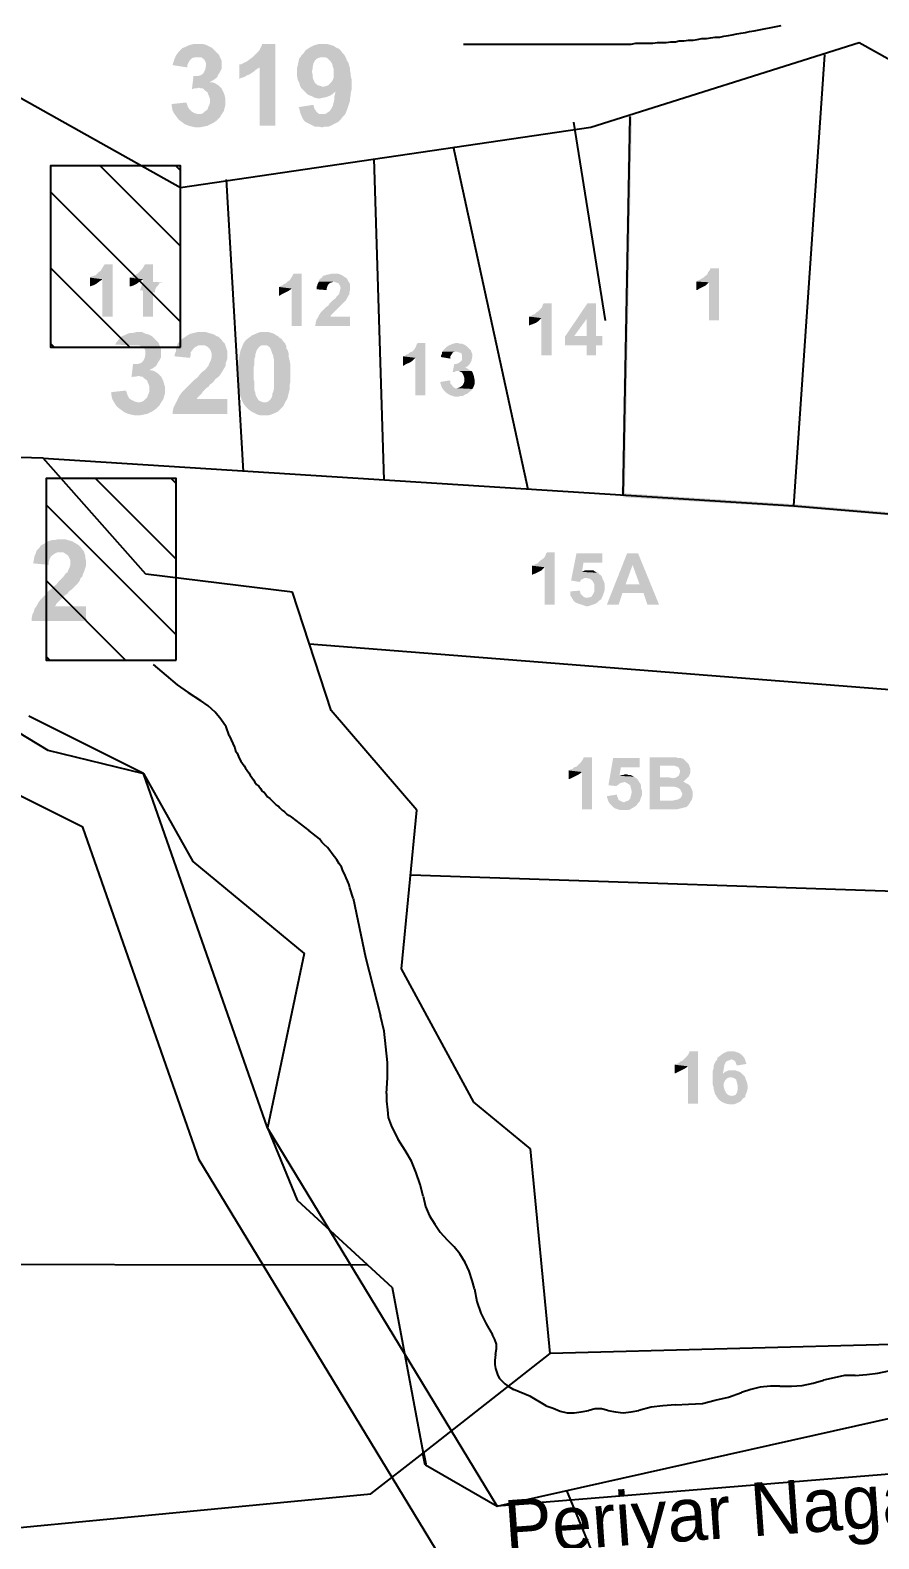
# Model space of a CAD drawing. Header units: metres. Extents: x 297 to 3998, y 336 to 1712.
# Drawn here: x 2892.9 to 2972.2, y 964.4 to 1105.3 of the extents above; entities that cross this region are included whole.
import ezdxf

# ---------------------------------------------------------------- set-up
doc = ezdxf.new("R2010")
doc.units = ezdxf.units.M
doc.header["$MEASUREMENT"] = 0
doc.styles.get("Standard").update_dxf_attribs({"font": 'CENSCBK.TTF'})

msp = doc.modelspace()

# ---------------------------------------------------------------- hatches: boundary and pattern name
at = {"linetype": 'Continuous'}
for points in [[(2908.632, 1104.045), (2908.486, 1104.045), (2908.195, 1104.045), (2907.905, 1103.972), (2907.686, 1103.899), (2907.396, 1103.754), (2907.177, 1103.681), (2906.959, 1103.463), (2906.814, 1103.317), (2906.596, 1103.026), (2906.523, 1102.881), (2908.559, 1102.808), (2908.777, 1102.808), (2908.923, 1102.808), (2909.214, 1102.59), (2909.359, 1102.299), (2909.359, 1102.008), (2909.286, 1101.645), (2909.141, 1101.354), (2908.995, 1101.208), (2908.85, 1101.136), (2908.632, 1101.063), (2908.414, 1101.063), (2908.195, 1101.063), (2908.05, 1099.827), (2908.268, 1099.899), (2908.486, 1099.899), (2908.705, 1099.972), (2910.668, 1100.045), (2910.523, 1100.19), (2910.159, 1100.408), (2909.941, 1100.481), (2909.723, 1100.481), (2909.795, 1100.554), (2910.086, 1100.699), (2910.377, 1100.918), (2910.523, 1101.208), (2910.668, 1101.427), (2910.813, 1101.717), (2910.813, 1102.008), (2910.813, 1102.227), (2910.813, 1102.517), (2910.668, 1102.808), (2910.595, 1103.026), (2910.377, 1103.245), (2910.159, 1103.463), (2909.941, 1103.681), (2909.65, 1103.826), (2909.359, 1103.972), (2909.068, 1104.045), (2908.777, 1104.045)], [(2915.831, 1104.045), (2914.595, 1104.045), (2914.595, 1103.972), (2914.45, 1103.681), (2914.304, 1103.39), (2914.086, 1103.172), (2913.795, 1102.881), (2913.504, 1102.663), (2913.213, 1102.445), (2912.922, 1102.299), (2912.632, 1102.154), (2912.486, 1102.154), (2914.377, 1101.863), (2914.377, 1096.409), (2915.831, 1096.409)], [(2920.267, 1104.045), (2920.195, 1104.045), (2919.904, 1104.045), (2919.613, 1103.972), (2919.395, 1103.899), (2919.104, 1103.754), (2918.886, 1103.608), (2918.667, 1103.463), (2918.522, 1103.245), (2918.304, 1103.026), (2918.231, 1102.881), (2920.195, 1102.808), (2920.486, 1102.808), (2920.704, 1102.736), (2920.849, 1102.59), (2920.995, 1102.445), (2921.14, 1102.227), (2921.213, 1101.936), (2921.285, 1101.717), (2921.285, 1101.427), (2921.285, 1101.208), (2921.285, 1100.918), (2921.213, 1100.699), (2921.067, 1100.481), (2920.922, 1100.336), (2920.776, 1100.19), (2920.558, 1100.118), (2920.267, 1100.045), (2918.231, 1099.972), (2918.522, 1099.681), (2921.431, 1099.609), (2921.431, 1099.463), (2921.358, 1099.172), (2921.358, 1098.881), (2921.285, 1098.59), (2921.213, 1098.3), (2921.067, 1098.009), (2920.922, 1097.79), (2920.704, 1097.645), (2920.486, 1097.5), (2920.267, 1097.5), (2922.304, 1097.427), (2922.376, 1097.5), (2922.522, 1097.863), (2922.594, 1098.081), (2922.667, 1098.3), (2922.74, 1098.518), (2922.813, 1098.736), (2922.813, 1098.954), (2922.885, 1099.245), (2922.885, 1099.463), (2922.958, 1099.754), (2922.958, 1099.972), (2922.958, 1100.263), (2922.958, 1100.481), (2922.958, 1100.772), (2922.885, 1101.063), (2922.885, 1101.281), (2922.813, 1101.572), (2922.813, 1101.79), (2922.74, 1102.008), (2922.667, 1102.299), (2922.522, 1102.517), (2922.449, 1102.736), (2922.376, 1102.881), (2922.231, 1103.099), (2922.085, 1103.245), (2921.94, 1103.463), (2921.795, 1103.608), (2921.576, 1103.681), (2921.358, 1103.826), (2921.213, 1103.899), (2920.995, 1103.972), (2920.704, 1104.045), (2920.486, 1104.045)], [(2906.523, 1102.881), (2906.45, 1102.736), (2906.377, 1102.517), (2906.305, 1102.299), (2906.232, 1102.081), (2907.614, 1101.863), (2907.614, 1102.081), (2907.759, 1102.372), (2907.905, 1102.59), (2908.05, 1102.736), (2908.341, 1102.808), (2908.559, 1102.808)], [(2912.486, 1102.154), (2912.486, 1100.772), (2912.559, 1100.845), (2912.777, 1100.918), (2912.995, 1100.99), (2913.213, 1101.136), (2913.431, 1101.208), (2913.65, 1101.354), (2913.868, 1101.499), (2914.013, 1101.645), (2914.231, 1101.79), (2914.377, 1101.863)], [(2918.231, 1102.881), (2918.086, 1102.736), (2918.013, 1102.445), (2917.94, 1102.081), (2917.868, 1101.79), (2917.868, 1101.427), (2917.868, 1101.063), (2917.94, 1100.699), (2918.086, 1100.408), (2918.158, 1100.118), (2918.231, 1099.972), (2920.267, 1100.045), (2920.122, 1100.118), (2919.831, 1100.19), (2919.54, 1100.408), (2919.395, 1100.699), (2919.322, 1100.99), (2919.322, 1101.208), (2919.249, 1101.499), (2919.322, 1101.717), (2919.322, 1101.863), (2919.395, 1102.227), (2919.54, 1102.517), (2919.686, 1102.663), (2919.831, 1102.736), (2920.049, 1102.808), (2920.195, 1102.808)], [(2910.668, 1100.045), (2908.705, 1099.972), (2908.923, 1099.899), (2909.068, 1099.899), (2909.214, 1099.754), (2909.504, 1099.536), (2909.577, 1099.318), (2909.65, 1099.172), (2909.723, 1098.954), (2909.723, 1098.736), (2909.723, 1098.518), (2909.65, 1098.3), (2909.577, 1098.154), (2909.504, 1097.936), (2909.214, 1097.718), (2909.068, 1097.572), (2908.85, 1097.5), (2908.632, 1097.5), (2910.741, 1097.354), (2910.886, 1097.572), (2911.032, 1097.79), (2911.104, 1098.081), (2911.177, 1098.372), (2911.177, 1098.663), (2911.177, 1098.954), (2911.104, 1099.245), (2911.032, 1099.463), (2910.886, 1099.754), (2910.813, 1099.899)], [(2918.522, 1099.681), (2918.595, 1099.609), (2918.886, 1099.318), (2919.249, 1099.172), (2919.54, 1099.027), (2919.904, 1098.954), (2920.267, 1099.027), (2920.631, 1099.099), (2920.995, 1099.245), (2921.285, 1099.463), (2921.431, 1099.609)], [(2907.541, 1098.59), (2906.159, 1098.445), (2906.159, 1098.3), (2906.232, 1097.863), (2906.377, 1097.572), (2906.596, 1097.281), (2906.814, 1096.991), (2907.105, 1096.772), (2907.396, 1096.554), (2907.759, 1096.409), (2908.05, 1096.336), (2908.414, 1096.263), (2908.777, 1096.263), (2909.141, 1096.336), (2909.504, 1096.409), (2909.795, 1096.554), (2910.086, 1096.7), (2910.377, 1096.918), (2910.668, 1097.209), (2910.741, 1097.354), (2908.632, 1097.5), (2908.341, 1097.572), (2908.05, 1097.718), (2907.832, 1097.936), (2907.686, 1098.154), (2907.614, 1098.372)], [(2919.395, 1098.372), (2918.013, 1098.154), (2918.086, 1098.009), (2918.158, 1097.645), (2918.304, 1097.281), (2918.449, 1096.991), (2918.667, 1096.772), (2918.958, 1096.627), (2919.249, 1096.481), (2919.54, 1096.336), (2919.831, 1096.336), (2920.195, 1096.263), (2920.486, 1096.336), (2920.849, 1096.336), (2921.14, 1096.481), (2921.431, 1096.627), (2921.722, 1096.772), (2921.94, 1096.991), (2922.158, 1097.281), (2922.304, 1097.427), (2920.267, 1097.5), (2919.976, 1097.5), (2919.831, 1097.572), (2919.686, 1097.718), (2919.54, 1097.936), (2919.467, 1098.081)], [(2948.193, 1061.866), (2948.484, 1061.866), (2948.847, 1097.281)], [(2948.484, 1061.866), (2948.847, 1097.281), (2949.138, 1097.281)], [(2900.632, 1083.464), (2899.905, 1083.464), (2899.832, 1083.391), (2899.76, 1083.246), (2899.614, 1083.028), (2899.542, 1082.882), (2899.323, 1082.737), (2899.178, 1082.592), (2899.032, 1082.446), (2898.814, 1082.373), (2898.596, 1082.301), (2898.523, 1082.228), (2899.687, 1082.082), (2899.687, 1078.592), (2900.632, 1078.592)], [(2904.414, 1083.464), (2903.687, 1083.464), (2903.614, 1083.391), (2903.541, 1083.246), (2903.396, 1083.028), (2903.25, 1082.882), (2903.105, 1082.737), (2902.959, 1082.592), (2902.741, 1082.446), (2902.596, 1082.373), (2902.378, 1082.301), (2902.232, 1082.228), (2903.469, 1082.082), (2903.469, 1078.592), (2904.414, 1078.592)], [(2918.304, 1082.592), (2917.577, 1082.592), (2917.504, 1082.519), (2917.431, 1082.373), (2917.286, 1082.155), (2917.213, 1082.01), (2916.995, 1081.864), (2916.849, 1081.719), (2916.704, 1081.646), (2916.486, 1081.501), (2916.268, 1081.428), (2916.195, 1081.355), (2917.358, 1081.21), (2917.358, 1077.719), (2918.304, 1077.719)], [(2921.285, 1082.592), (2921.067, 1082.592), (2920.776, 1082.519), (2920.631, 1082.519), (2920.558, 1082.446), (2920.413, 1082.446), (2920.267, 1082.373), (2920.195, 1082.228), (2920.049, 1082.155), (2920.049, 1082.082), (2919.904, 1082.01), (2919.904, 1081.864), (2921.285, 1081.864), (2921.431, 1081.792), (2921.722, 1081.719), (2921.867, 1081.501), (2921.94, 1081.283), (2921.867, 1080.992), (2921.795, 1080.701), (2921.576, 1080.483), (2921.431, 1080.264), (2921.213, 1080.119), (2921.067, 1079.974), (2920.922, 1079.828), (2920.776, 1079.61), (2920.558, 1079.464), (2920.34, 1079.246), (2920.122, 1079.028), (2919.976, 1078.81), (2919.831, 1078.519), (2919.686, 1078.301), (2919.613, 1078.01), (2919.613, 1077.865), (2919.54, 1077.719), (2922.813, 1077.719), (2922.813, 1078.592), (2920.995, 1078.592), (2920.995, 1078.665), (2921.067, 1078.737), (2921.285, 1078.955), (2921.504, 1079.174), (2921.722, 1079.392), (2921.94, 1079.61), (2922.158, 1079.828), (2922.376, 1080.046), (2922.522, 1080.264), (2922.667, 1080.555), (2922.74, 1080.628), (2922.74, 1080.701), (2922.813, 1081.064), (2922.813, 1081.355), (2922.813, 1081.646), (2922.667, 1081.864), (2922.522, 1082.155), (2922.304, 1082.301), (2922.085, 1082.446), (2921.722, 1082.592), (2921.576, 1082.592), (2921.431, 1082.592)], [(2957.283, 1083.101), (2956.556, 1083.101), (2956.483, 1083.101), (2956.41, 1082.882), (2956.265, 1082.737), (2956.192, 1082.519), (2955.974, 1082.373), (2955.829, 1082.228), (2955.683, 1082.155), (2955.465, 1082.01), (2955.247, 1081.937), (2955.174, 1081.864), (2956.338, 1081.792), (2956.338, 1078.228), (2957.283, 1078.228)], [(2898.523, 1082.228), (2898.523, 1081.428), (2898.596, 1081.428), (2898.814, 1081.501), (2899.105, 1081.646), (2899.396, 1081.864), (2899.614, 1082.01), (2899.687, 1082.082)], [(2902.232, 1082.228), (2902.232, 1081.428), (2902.378, 1081.428), (2902.596, 1081.501), (2902.887, 1081.646), (2903.178, 1081.864), (2903.396, 1082.01), (2903.469, 1082.082)], [(2903.501, 1081.856), (2903.428, 1081.71), (2903.356, 1081.492), (2903.283, 1081.274), (2903.21, 1081.056), (2904.592, 1080.838), (2904.592, 1081.056), (2904.737, 1081.347), (2904.883, 1081.492), (2905.028, 1081.71), (2905.319, 1081.783), (2905.537, 1081.783)], [(2916.195, 1081.355), (2916.195, 1080.555), (2916.268, 1080.555), (2916.486, 1080.701), (2916.777, 1080.846), (2917.068, 1080.992), (2917.286, 1081.137), (2917.358, 1081.21)], [(2919.904, 1081.864), (2919.758, 1081.573), (2919.758, 1081.501), (2919.686, 1081.355), (2919.686, 1081.137), (2920.631, 1081.064), (2920.631, 1081.21), (2920.704, 1081.428), (2920.776, 1081.573), (2920.922, 1081.719), (2921.14, 1081.792), (2921.285, 1081.864)], [(2955.174, 1081.864), (2955.174, 1081.064), (2955.247, 1081.064), (2955.465, 1081.21), (2955.756, 1081.355), (2956.047, 1081.501), (2956.265, 1081.719), (2956.338, 1081.792)], [(2941.648, 1079.828), (2940.92, 1079.828), (2940.848, 1079.755), (2940.775, 1079.537), (2940.702, 1079.392), (2940.557, 1079.246), (2940.411, 1079.101), (2940.193, 1078.955), (2940.048, 1078.81), (2939.83, 1078.737), (2939.684, 1078.592), (2939.539, 1078.592), (2940.702, 1078.446), (2940.702, 1074.956), (2941.648, 1074.956)], [(2945.793, 1079.828), (2944.993, 1079.828), (2942.884, 1076.701), (2942.884, 1075.901), (2944.92, 1075.901), (2944.92, 1074.956), (2945.793, 1074.956), (2945.793, 1075.901), (2946.375, 1075.901), (2946.375, 1076.774), (2943.757, 1076.774), (2944.92, 1078.374)], [(2945.793, 1079.828), (2944.92, 1078.374), (2944.92, 1076.774), (2943.757, 1076.774), (2945.793, 1076.774)], [(2939.539, 1078.592), (2939.539, 1077.719), (2939.611, 1077.792), (2939.83, 1077.865), (2940.193, 1078.01), (2940.411, 1078.155), (2940.63, 1078.374), (2940.702, 1078.446)], [(2902.986, 1077.135), (2902.84, 1077.135), (2902.549, 1077.062), (2902.259, 1077.062), (2902.04, 1076.989), (2901.749, 1076.844), (2901.531, 1076.771), (2901.313, 1076.553), (2901.168, 1076.407), (2900.95, 1076.117), (2900.877, 1075.971), (2902.913, 1075.898), (2903.131, 1075.898), (2903.277, 1075.826), (2903.568, 1075.68), (2903.713, 1075.389), (2903.713, 1075.098), (2903.64, 1074.735), (2903.495, 1074.444), (2903.349, 1074.298), (2903.204, 1074.226), (2902.986, 1074.153), (2902.768, 1074.153), (2902.549, 1074.153), (2902.404, 1072.917), (2902.622, 1072.989), (2902.84, 1072.989), (2903.058, 1073.062), (2905.022, 1073.135), (2904.877, 1073.28), (2904.513, 1073.499), (2904.295, 1073.571), (2904.077, 1073.571), (2904.149, 1073.644), (2904.44, 1073.789), (2904.731, 1074.008), (2904.877, 1074.298), (2905.022, 1074.517), (2905.167, 1074.808), (2905.167, 1075.098), (2905.167, 1075.317), (2905.167, 1075.607), (2905.022, 1075.898), (2904.949, 1076.117), (2904.731, 1076.335), (2904.513, 1076.553), (2904.295, 1076.771), (2904.004, 1076.916), (2903.713, 1076.989), (2903.422, 1077.135), (2903.131, 1077.135)], [(2908.949, 1077.135), (2908.731, 1077.135), (2908.513, 1077.135), (2908.222, 1077.062), (2907.931, 1076.989), (2907.64, 1076.844), (2907.422, 1076.698), (2907.204, 1076.553), (2906.985, 1076.335), (2906.767, 1076.117), (2906.695, 1075.971), (2908.949, 1075.898), (2909.24, 1075.898), (2909.531, 1075.753), (2909.676, 1075.607), (2909.822, 1075.389), (2909.894, 1075.098), (2909.894, 1074.808), (2909.822, 1074.517), (2909.676, 1074.226), (2909.603, 1074.008), (2909.531, 1073.935), (2909.313, 1073.644), (2909.022, 1073.426), (2908.804, 1073.208), (2908.585, 1072.917), (2908.294, 1072.699), (2908.076, 1072.48), (2907.858, 1072.262), (2907.567, 1071.971), (2907.349, 1071.753), (2907.131, 1071.535), (2906.913, 1071.244), (2906.767, 1070.953), (2906.622, 1070.662), (2906.476, 1070.371), (2906.331, 1070.081), (2906.258, 1069.717), (2906.258, 1069.499), (2911.349, 1069.499), (2911.349, 1070.881), (2908.513, 1070.881), (2908.513, 1070.953), (2908.658, 1071.099), (2908.804, 1071.244), (2908.949, 1071.39), (2909.094, 1071.608), (2909.24, 1071.753), (2909.385, 1071.899), (2909.603, 1072.044), (2909.749, 1072.262), (2909.967, 1072.408), (2910.113, 1072.553), (2910.258, 1072.771), (2910.476, 1072.917), (2910.622, 1073.062), (2910.767, 1073.28), (2910.912, 1073.499), (2910.985, 1073.644), (2911.131, 1073.862), (2911.203, 1074.008), (2911.203, 1074.226), (2911.276, 1074.444), (2911.349, 1074.662), (2911.349, 1074.953), (2911.349, 1075.171), (2911.349, 1075.389), (2911.276, 1075.607), (2911.203, 1075.826), (2911.131, 1076.044), (2910.985, 1076.189), (2910.84, 1076.407), (2910.694, 1076.553), (2910.549, 1076.698), (2910.331, 1076.771), (2910.113, 1076.916), (2909.894, 1076.989), (2909.603, 1077.062), (2909.385, 1077.135), (2909.167, 1077.135)], [(2914.767, 1077.135), (2914.621, 1077.135), (2914.403, 1077.135), (2914.185, 1077.062), (2914.04, 1076.989), (2913.676, 1076.844), (2913.385, 1076.626), (2913.094, 1076.407), (2912.876, 1076.117), (2912.731, 1075.753), (2912.585, 1075.389), (2912.512, 1075.026), (2912.44, 1074.662), (2912.367, 1074.226), (2912.367, 1073.789), (2912.294, 1073.426), (2912.294, 1072.989), (2912.367, 1072.626), (2912.367, 1072.262), (2912.44, 1071.899), (2912.44, 1071.68), (2912.512, 1071.462), (2912.585, 1071.099), (2912.731, 1070.735), (2912.876, 1070.444), (2913.094, 1070.153), (2913.312, 1069.935), (2913.603, 1069.717), (2913.894, 1069.572), (2914.185, 1069.426), (2914.476, 1069.353), (2914.839, 1069.353), (2915.13, 1069.353), (2915.421, 1069.426), (2915.785, 1069.572), (2916.076, 1069.717), (2916.294, 1069.935), (2916.585, 1070.226), (2916.658, 1070.371), (2916.73, 1070.517), (2914.767, 1070.59), (2914.694, 1070.59), (2914.476, 1070.662), (2914.33, 1070.735), (2914.258, 1070.808), (2914.04, 1071.171), (2913.967, 1071.39), (2913.967, 1071.535), (2913.894, 1071.68), (2913.894, 1071.899), (2913.894, 1072.19), (2913.894, 1072.408), (2913.821, 1072.699), (2913.821, 1073.571), (2913.821, 1073.862), (2913.894, 1074.153), (2913.894, 1074.444), (2913.894, 1074.662), (2913.967, 1074.88), (2913.967, 1075.026), (2914.04, 1075.244), (2914.112, 1075.462), (2914.258, 1075.68), (2914.403, 1075.826), (2914.549, 1075.898), (2914.767, 1075.898), (2916.803, 1075.971), (2916.73, 1076.117), (2916.585, 1076.262), (2916.439, 1076.48), (2916.221, 1076.626), (2916.076, 1076.771), (2915.93, 1076.844), (2915.712, 1076.989), (2915.494, 1077.062), (2915.203, 1077.135), (2915.058, 1077.135)], [(2906.695, 1075.971), (2906.622, 1075.753), (2906.549, 1075.607), (2906.549, 1075.317), (2906.476, 1075.171), (2906.404, 1074.88), (2907.858, 1074.735), (2907.931, 1074.953), (2907.931, 1075.244), (2908.149, 1075.535), (2908.367, 1075.753), (2908.658, 1075.898), (2908.949, 1075.898)], [(2916.803, 1075.971), (2914.767, 1075.898), (2914.912, 1075.898), (2915.058, 1075.898), (2915.276, 1075.753), (2915.349, 1075.68), (2915.421, 1075.535), (2915.494, 1075.317), (2915.567, 1075.098), (2915.639, 1074.953), (2915.639, 1074.88), (2915.712, 1074.589), (2915.712, 1074.298), (2915.712, 1074.08), (2915.712, 1073.789), (2915.712, 1072.917), (2915.712, 1072.626), (2915.712, 1072.408), (2915.712, 1072.117), (2915.712, 1071.826), (2915.639, 1071.608), (2915.639, 1071.535), (2915.567, 1071.39), (2915.567, 1071.244), (2915.494, 1071.026), (2915.421, 1070.881), (2915.276, 1070.735), (2915.203, 1070.662), (2914.985, 1070.59), (2914.767, 1070.59), (2916.73, 1070.517), (2916.803, 1070.662), (2916.948, 1070.881), (2917.021, 1071.171), (2917.094, 1071.462), (2917.167, 1071.753), (2917.167, 1072.117), (2917.239, 1072.48), (2917.239, 1072.771), (2917.239, 1073.135), (2917.239, 1073.499), (2917.239, 1073.862), (2917.239, 1074.153), (2917.167, 1074.517), (2917.094, 1074.808), (2917.094, 1075.098), (2917.021, 1075.389), (2916.876, 1075.607), (2916.876, 1075.826)], [(2929.867, 1076.119), (2929.139, 1076.119), (2929.067, 1076.047), (2928.994, 1075.828), (2928.921, 1075.683), (2928.776, 1075.465), (2928.63, 1075.319), (2928.412, 1075.247), (2928.267, 1075.101), (2928.049, 1075.028), (2927.903, 1074.883), (2927.758, 1074.883), (2928.921, 1074.738), (2928.921, 1071.247), (2929.867, 1071.247)], [(2931.467, 1075.319), (2931.394, 1075.247), (2931.394, 1075.101), (2931.321, 1074.956), (2931.321, 1074.81), (2932.194, 1074.665), (2932.194, 1074.883), (2932.339, 1075.101), (2932.412, 1075.247), (2932.63, 1075.319), (2932.776, 1075.319)], [(2932.848, 1076.119), (2932.703, 1076.119), (2932.412, 1076.047), (2932.048, 1075.901), (2931.757, 1075.683), (2931.539, 1075.465), (2931.467, 1075.319), (2932.776, 1075.319), (2932.994, 1075.247), (2933.212, 1075.174), (2933.285, 1074.956), (2933.285, 1074.738), (2933.285, 1074.519), (2933.139, 1074.374), (2932.921, 1074.228), (2932.703, 1074.156), (2932.557, 1074.156), (2932.412, 1073.429), (2932.485, 1073.429), (2932.63, 1073.429), (2932.703, 1073.501), (2932.848, 1073.501), (2934.157, 1073.501), (2934.012, 1073.574), (2933.939, 1073.647), (2933.794, 1073.719), (2933.576, 1073.865), (2933.794, 1073.938), (2933.939, 1074.083), (2934.085, 1074.301), (2934.157, 1074.447), (2934.23, 1074.81), (2934.23, 1075.101), (2934.085, 1075.465), (2933.794, 1075.756), (2933.503, 1075.974), (2933.285, 1076.047), (2933.066, 1076.047), (2932.921, 1076.119)], [(2927.758, 1074.883), (2927.758, 1074.01), (2927.83, 1074.01), (2928.049, 1074.156), (2928.412, 1074.301), (2928.63, 1074.447), (2928.849, 1074.665), (2928.921, 1074.738)], [(2905.022, 1073.135), (2903.058, 1073.062), (2903.277, 1072.989), (2903.422, 1072.989), (2903.568, 1072.844), (2903.858, 1072.626), (2903.931, 1072.408), (2904.004, 1072.262), (2904.077, 1072.044), (2904.077, 1071.826), (2904.077, 1071.608), (2904.004, 1071.39), (2903.931, 1071.244), (2903.858, 1071.026), (2903.568, 1070.735), (2903.422, 1070.662), (2903.204, 1070.59), (2902.986, 1070.59), (2905.095, 1070.444), (2905.24, 1070.662), (2905.386, 1070.881), (2905.458, 1071.171), (2905.531, 1071.39), (2905.531, 1071.753), (2905.531, 1072.044), (2905.458, 1072.262), (2905.386, 1072.553), (2905.24, 1072.844), (2905.167, 1072.989)], [(2932.121, 1072.629), (2931.248, 1072.483), (2931.248, 1072.41), (2931.321, 1072.192), (2931.394, 1071.974), (2931.539, 1071.756), (2931.685, 1071.61), (2931.83, 1071.465), (2932.048, 1071.32), (2932.194, 1071.247), (2932.412, 1071.174), (2932.63, 1071.101), (2932.921, 1071.101), (2933.139, 1071.174), (2933.357, 1071.174), (2933.576, 1071.32), (2933.794, 1071.392), (2933.939, 1071.538), (2934.157, 1071.683), (2934.23, 1071.829), (2932.848, 1071.901), (2932.63, 1071.901), (2932.412, 1072.047), (2932.339, 1072.192), (2932.194, 1072.338), (2932.194, 1072.483)], [(2934.157, 1073.501), (2932.848, 1073.501), (2932.994, 1073.501), (2933.139, 1073.429), (2933.285, 1073.356), (2933.357, 1073.21), (2933.43, 1073.065), (2933.503, 1072.847), (2933.503, 1072.556), (2933.43, 1072.338), (2933.357, 1072.192), (2933.285, 1072.12), (2933.066, 1071.974), (2932.848, 1071.901), (2934.23, 1071.829), (2934.303, 1071.901), (2934.448, 1072.265), (2934.448, 1072.701), (2934.375, 1073.065), (2934.303, 1073.283), (2934.23, 1073.429)], [(2901.895, 1071.68), (2900.513, 1071.535), (2900.513, 1071.39), (2900.586, 1070.953), (2900.731, 1070.662), (2900.95, 1070.299), (2901.168, 1070.081), (2901.459, 1069.862), (2901.749, 1069.644), (2902.113, 1069.499), (2902.404, 1069.426), (2902.768, 1069.353), (2903.131, 1069.353), (2903.495, 1069.426), (2903.858, 1069.499), (2904.149, 1069.644), (2904.44, 1069.79), (2904.731, 1070.008), (2905.022, 1070.299), (2905.095, 1070.444), (2902.986, 1070.59), (2902.695, 1070.662), (2902.404, 1070.808), (2902.186, 1070.953), (2902.04, 1071.244), (2901.968, 1071.462)], [(2948.338, 1062.084), (2948.338, 1061.72), (2964.264, 1061.066)], [(2948.338, 1061.72), (2964.264, 1061.066), (2964.264, 1060.775)], [(2964.264, 1061.066), (2964.264, 1060.775), (2984.117, 1059.393)], [(2964.264, 1060.775), (2984.117, 1059.393), (2984.117, 1059.102)], [(2895.76, 1057.793), (2895.542, 1057.793), (2895.251, 1057.721), (2895.033, 1057.721), (2894.742, 1057.648), (2894.451, 1057.502), (2894.233, 1057.357), (2893.942, 1057.211), (2893.796, 1056.993), (2893.578, 1056.775), (2893.506, 1056.63), (2895.687, 1056.557), (2896.051, 1056.557), (2896.269, 1056.412), (2896.487, 1056.266), (2896.633, 1055.975), (2896.705, 1055.757), (2896.705, 1055.466), (2896.633, 1055.175), (2896.487, 1054.884), (2896.414, 1054.666), (2896.342, 1054.666), (2896.269, 1054.593), (2896.051, 1054.303), (2895.833, 1054.084), (2895.615, 1053.866), (2895.396, 1053.575), (2895.105, 1053.357), (2894.887, 1053.139), (2894.596, 1052.921), (2894.378, 1052.63), (2894.16, 1052.412), (2893.942, 1052.194), (2893.724, 1051.903), (2893.578, 1051.612), (2893.36, 1051.321), (2893.287, 1051.03), (2893.142, 1050.739), (2893.069, 1050.376), (2893.069, 1050.157), (2898.16, 1050.157), (2898.16, 1051.539), (2895.251, 1051.539), (2895.324, 1051.612), (2895.396, 1051.757), (2895.542, 1051.903), (2895.687, 1052.048), (2895.905, 1052.266), (2896.051, 1052.412), (2896.196, 1052.557), (2896.414, 1052.703), (2896.56, 1052.921), (2896.778, 1053.066), (2896.924, 1053.212), (2897.069, 1053.357), (2897.287, 1053.575), (2897.433, 1053.721), (2897.578, 1053.939), (2897.651, 1054.157), (2897.796, 1054.303), (2897.869, 1054.521), (2897.942, 1054.666), (2898.014, 1054.884), (2898.087, 1055.103), (2898.16, 1055.321), (2898.16, 1055.612), (2898.16, 1055.83), (2898.087, 1056.048), (2898.087, 1056.266), (2898.014, 1056.484), (2897.942, 1056.702), (2897.796, 1056.848), (2897.651, 1057.066), (2897.505, 1057.211), (2897.287, 1057.357), (2897.142, 1057.43), (2896.924, 1057.575), (2896.705, 1057.648), (2896.414, 1057.721), (2896.196, 1057.793), (2895.978, 1057.793)], [(2893.506, 1056.63), (2893.433, 1056.412), (2893.36, 1056.266), (2893.287, 1055.975), (2893.287, 1055.83), (2893.215, 1055.539), (2894.669, 1055.393), (2894.669, 1055.612), (2894.742, 1055.902), (2894.887, 1056.193), (2895.178, 1056.412), (2895.469, 1056.557), (2895.687, 1056.557)], [(2941.939, 1056.557), (2941.211, 1056.557), (2941.139, 1056.484), (2941.066, 1056.266), (2940.993, 1056.121), (2940.848, 1055.975), (2940.63, 1055.83), (2940.484, 1055.684), (2940.339, 1055.539), (2940.121, 1055.466), (2939.902, 1055.321), (2939.83, 1055.321), (2940.993, 1055.175), (2940.993, 1051.685), (2941.939, 1051.685)], [(2946.375, 1056.484), (2943.975, 1056.484), (2943.466, 1053.939), (2944.266, 1053.794), (2944.411, 1054.012), (2944.557, 1054.084), (2944.702, 1054.157), (2944.92, 1054.157), (2946.375, 1054.23), (2946.302, 1054.375), (2946.229, 1054.448), (2946.084, 1054.521), (2946.011, 1054.666), (2945.866, 1054.666), (2944.484, 1054.739), (2944.629, 1055.612), (2946.375, 1055.612)], [(2949.72, 1056.484), (2948.702, 1056.484), (2946.811, 1051.685), (2947.902, 1051.685), (2948.265, 1052.775), (2950.229, 1052.775), (2948.556, 1053.575), (2949.211, 1055.393)], [(2949.72, 1056.484), (2949.211, 1055.393), (2949.865, 1053.575), (2948.556, 1053.575), (2950.229, 1052.775), (2950.593, 1051.685), (2951.683, 1051.685)], [(2939.83, 1055.321), (2939.83, 1054.448), (2939.902, 1054.521), (2940.121, 1054.593), (2940.411, 1054.739), (2940.702, 1054.884), (2940.92, 1055.103), (2940.993, 1055.175)], [(2945.138, 1054.884), (2944.993, 1054.884), (2944.92, 1054.884), (2944.775, 1054.884), (2944.629, 1054.812), (2944.484, 1054.739), (2945.866, 1054.666), (2945.793, 1054.739), (2945.647, 1054.812), (2945.575, 1054.884), (2945.429, 1054.884), (2945.284, 1054.884)], [(2946.375, 1054.23), (2944.92, 1054.157), (2944.993, 1054.157), (2945.284, 1054.084), (2945.502, 1053.866), (2945.647, 1053.575), (2945.647, 1053.284), (2945.647, 1052.921), (2945.502, 1052.63), (2945.357, 1052.412), (2945.066, 1052.339), (2944.993, 1052.339), (2946.302, 1052.266), (2946.375, 1052.412), (2946.447, 1052.557), (2946.52, 1052.775), (2946.593, 1052.994), (2946.593, 1053.212), (2946.593, 1053.43), (2946.593, 1053.648), (2946.52, 1053.866), (2946.447, 1054.012), (2946.375, 1054.157)], [(2944.266, 1052.994), (2943.393, 1052.921), (2943.393, 1052.848), (2943.393, 1052.557), (2943.538, 1052.339), (2943.611, 1052.194), (2943.757, 1051.975), (2943.975, 1051.83), (2944.193, 1051.757), (2944.411, 1051.685), (2944.629, 1051.612), (2944.847, 1051.539), (2945.066, 1051.539), (2945.284, 1051.612), (2945.502, 1051.685), (2945.72, 1051.757), (2945.938, 1051.903), (2946.084, 1052.048), (2946.302, 1052.194), (2946.302, 1052.266), (2944.993, 1052.339), (2944.775, 1052.339), (2944.629, 1052.412), (2944.484, 1052.557), (2944.338, 1052.703), (2944.338, 1052.848)], [(2945.429, 1037.431), (2944.629, 1037.431), (2944.629, 1037.358), (2944.557, 1037.213), (2944.411, 1036.995), (2944.266, 1036.849), (2944.12, 1036.704), (2943.975, 1036.558), (2943.757, 1036.486), (2943.611, 1036.34), (2943.393, 1036.267), (2943.248, 1036.195), (2944.484, 1036.049), (2944.484, 1032.559), (2945.429, 1032.559)], [(2949.865, 1037.358), (2947.393, 1037.358), (2946.956, 1034.813), (2947.684, 1034.74), (2947.902, 1034.886), (2947.975, 1034.958), (2948.12, 1035.031), (2948.411, 1035.104), (2949.793, 1035.177), (2949.647, 1035.395), (2949.574, 1035.468), (2949.429, 1035.54), (2949.356, 1035.613), (2947.975, 1035.686), (2948.12, 1036.486), (2949.865, 1036.486)], [(2952.701, 1037.431), (2950.811, 1037.431), (2950.811, 1032.559), (2952.411, 1032.559), (2952.701, 1032.559), (2952.992, 1032.559), (2953.356, 1032.559), (2953.647, 1032.631), (2953.938, 1032.704), (2954.229, 1032.777), (2954.447, 1032.995), (2954.592, 1033.213), (2954.665, 1033.359), (2951.756, 1033.359), (2951.756, 1034.668), (2952.556, 1034.668), (2954.592, 1034.74), (2954.52, 1034.813), (2954.447, 1034.886), (2954.301, 1034.958), (2954.156, 1035.031), (2953.938, 1035.177), (2954.083, 1035.249), (2954.156, 1035.322), (2954.229, 1035.395), (2954.301, 1035.468), (2951.756, 1035.54), (2951.756, 1036.631), (2952.338, 1036.631), (2954.52, 1036.631), (2954.447, 1036.777), (2953.938, 1037.286), (2953.865, 1037.286), (2953.72, 1037.358), (2953.574, 1037.358), (2953.429, 1037.358), (2953.283, 1037.431), (2952.92, 1037.431)], [(2943.248, 1036.195), (2943.248, 1035.395), (2943.32, 1035.395), (2943.611, 1035.54), (2943.902, 1035.686), (2944.193, 1035.831), (2944.411, 1035.977), (2944.484, 1036.049)], [(2948.629, 1035.831), (2948.484, 1035.831), (2948.338, 1035.758), (2948.193, 1035.758), (2947.975, 1035.686), (2949.356, 1035.613), (2949.211, 1035.686), (2949.065, 1035.758), (2948.993, 1035.758), (2948.847, 1035.758), (2948.702, 1035.831)], [(2954.52, 1036.631), (2952.338, 1036.631), (2952.556, 1036.631), (2952.847, 1036.631), (2953.138, 1036.631), (2953.356, 1036.558), (2953.501, 1036.486), (2953.574, 1036.34), (2953.647, 1036.195), (2953.647, 1036.049), (2953.574, 1035.831), (2953.501, 1035.686), (2953.283, 1035.54), (2952.992, 1035.468), (2952.629, 1035.54), (2951.756, 1035.54), (2954.301, 1035.468), (2954.447, 1035.613), (2954.52, 1035.758), (2954.592, 1035.977), (2954.592, 1036.195), (2954.592, 1036.413), (2954.52, 1036.558)], [(2949.793, 1035.177), (2948.411, 1035.104), (2948.484, 1035.104), (2948.774, 1034.958), (2948.993, 1034.813), (2949.065, 1034.522), (2949.138, 1034.159), (2949.065, 1033.868), (2948.993, 1033.577), (2948.774, 1033.359), (2948.556, 1033.286), (2948.411, 1033.213), (2949.793, 1033.213), (2949.865, 1033.286), (2949.938, 1033.504), (2950.011, 1033.722), (2950.083, 1033.868), (2950.083, 1034.086), (2950.083, 1034.304), (2950.011, 1034.522), (2950.011, 1034.74), (2949.938, 1034.958), (2949.865, 1035.031)], [(2954.592, 1034.74), (2952.556, 1034.668), (2952.847, 1034.668), (2953.138, 1034.668), (2953.429, 1034.595), (2953.647, 1034.449), (2953.792, 1034.159), (2953.865, 1034.013), (2953.792, 1033.795), (2953.72, 1033.649), (2953.501, 1033.504), (2953.211, 1033.431), (2952.847, 1033.359), (2951.756, 1033.359), (2954.665, 1033.359), (2954.738, 1033.431), (2954.81, 1033.722), (2954.81, 1033.94), (2954.81, 1034.231), (2954.738, 1034.449), (2954.665, 1034.595)], [(2947.756, 1033.94), (2946.811, 1033.795), (2946.811, 1033.722), (2946.884, 1033.504), (2946.956, 1033.286), (2947.102, 1033.068), (2947.247, 1032.922), (2947.393, 1032.777), (2947.611, 1032.631), (2947.829, 1032.559), (2948.047, 1032.486), (2948.265, 1032.486), (2948.556, 1032.486), (2948.774, 1032.486), (2948.993, 1032.559), (2949.211, 1032.704), (2949.356, 1032.777), (2949.574, 1032.922), (2949.72, 1033.14), (2949.793, 1033.213), (2948.411, 1033.213), (2948.193, 1033.286), (2948.047, 1033.359), (2947.902, 1033.431), (2947.829, 1033.649), (2947.756, 1033.795)], [(2955.319, 1009.942), (2954.52, 1009.942), (2954.52, 1009.869), (2954.447, 1009.724), (2954.301, 1009.506), (2954.156, 1009.36), (2954.01, 1009.215), (2953.865, 1009.069), (2953.647, 1008.997), (2953.501, 1008.851), (2953.283, 1008.778), (2953.138, 1008.706), (2954.374, 1008.56), (2954.374, 1005.07), (2955.319, 1005.07)], [(2957.138, 1009.215), (2957.065, 1009.142), (2956.992, 1009.069), (2956.847, 1008.778), (2956.774, 1008.56), (2956.774, 1008.342), (2956.701, 1008.124), (2956.701, 1007.906), (2956.701, 1007.688), (2956.701, 1007.469), (2956.701, 1007.251), (2956.701, 1007.033), (2956.701, 1006.815), (2956.774, 1006.597), (2956.774, 1006.451), (2956.847, 1006.233), (2956.919, 1005.942), (2956.992, 1005.87), (2957.065, 1005.724), (2957.283, 1005.433), (2957.574, 1005.215), (2957.937, 1005.07), (2958.301, 1004.997), (2958.665, 1004.997), (2959.028, 1005.142), (2959.319, 1005.288), (2959.537, 1005.579), (2959.683, 1005.651), (2959.756, 1005.724), (2958.447, 1005.797), (2958.156, 1005.87), (2957.937, 1006.088), (2957.792, 1006.379), (2957.719, 1006.669), (2957.719, 1006.96), (2957.865, 1007.251), (2958.083, 1007.469), (2958.374, 1007.542), (2959.683, 1007.615), (2959.61, 1007.688), (2959.537, 1007.76), (2957.647, 1007.833), (2957.647, 1007.906), (2957.719, 1008.269), (2957.792, 1008.706), (2957.937, 1008.997), (2958.083, 1009.069), (2958.301, 1009.142), (2958.447, 1009.215)], [(2958.447, 1009.942), (2958.083, 1009.942), (2957.719, 1009.797), (2957.428, 1009.578), (2957.138, 1009.36), (2957.138, 1009.215), (2958.447, 1009.215), (2958.592, 1009.142), (2958.737, 1009.069), (2958.81, 1008.997), (2958.883, 1008.778), (2958.956, 1008.633), (2959.828, 1008.778), (2959.828, 1008.851), (2959.756, 1009.069), (2959.683, 1009.287), (2959.465, 1009.578), (2959.174, 1009.797), (2958.956, 1009.869), (2958.737, 1009.942), (2958.592, 1009.942)], [(2953.138, 1008.706), (2953.138, 1007.906), (2953.211, 1007.906), (2953.501, 1008.051), (2953.792, 1008.197), (2954.083, 1008.342), (2954.301, 1008.488), (2954.374, 1008.56)], [(2958.519, 1008.197), (2958.447, 1008.197), (2958.228, 1008.197), (2958.083, 1008.124), (2957.865, 1008.051), (2957.719, 1007.906), (2957.647, 1007.833), (2959.537, 1007.76), (2959.465, 1007.833), (2959.319, 1007.978), (2959.174, 1008.051), (2958.956, 1008.124), (2958.81, 1008.197), (2958.665, 1008.197)], [(2959.683, 1007.615), (2958.374, 1007.542), (2958.665, 1007.469), (2958.883, 1007.324), (2958.956, 1007.033), (2959.028, 1006.742), (2959.028, 1006.379), (2958.956, 1006.088), (2958.81, 1005.87), (2958.519, 1005.797), (2958.447, 1005.797), (2959.756, 1005.724), (2959.756, 1005.87), (2959.901, 1006.233), (2959.974, 1006.597), (2959.901, 1007.033), (2959.756, 1007.397), (2959.756, 1007.469)], [(2929.794, 972.49), (2929.503, 972.417), (2930.012, 971.399)], [(2929.503, 972.417), (2930.012, 971.399), (2929.721, 971.326)]]:
    msp.add_hatch(color=0, dxfattribs=at).paths.add_polyline_path(points)
h = msp.add_hatch()
h.set_pattern_fill('ANSI31', color=2, scale=40, angle=270, style=0)
h.set_pattern_definition([(315, (2198.646, 6948.305), (3.535534, 3.535534), [])])
h.paths.add_polyline_path([(2906.99, 1092.685), (2894.85, 1092.685), (2894.85, 1075.744), (2906.99, 1075.744)])
h = msp.add_hatch()
h.set_pattern_fill('ANSI31', color=2, scale=40, angle=270, style=0)
h.set_pattern_definition([(315, (2198.22, 6919.0704), (3.535534, 3.535534), [])])
h.paths.add_polyline_path([(2906.565, 1063.45), (2894.424, 1063.45), (2894.424, 1046.51), (2906.565, 1046.51)])

# ---------------------------------------------------------------- linework, layer by layer
at = {"color": 0, "linetype": 'Continuous'}
for p, q in [((2894.16, 1065.356), (2826.528, 1067.611)), ((2903.759, 1054.521), (2894.16, 1065.356)), ((2917.431, 1052.848), (2903.759, 1054.521)), ((2921.067, 1041.794), (2917.431, 1052.848)), ((2929.067, 1032.486), (2921.067, 1041.794)), ((2927.612, 1017.651), (2929.067, 1032.486)), ((2934.375, 1005.215), (2927.612, 1017.651)), ((2939.684, 1000.852), (2934.375, 1005.215)), ((2941.502, 981.726), (2939.684, 1000.852)), ((2974.591, 982.598), (2941.502, 981.726))]:
    msp.add_line(p, q, dxfattribs=at)
at = {"color": 2}
for points in [[(3226.817, 1054.379), (3202.755, 1066.587), (3163.596, 1076.192), (3154.173, 1080.976), (3135.979, 1074.974), (3105.296, 1085.003), (3085.96, 1078.945), (3061.295, 1078.749), (3044.524, 1075.16), (3030.3, 1081.447), (3014.188, 1079.712), (2970.373, 1104.158), (2945.321, 1096.267), (2906.99, 1090.614), (2875.143, 1108.482), (2850.02, 1135.347), (2830.535, 1141.41)], [(2976.136, 963.682), (2932.817, 960.143), (2908.739, 999.812), (2897.871, 1030.909), (2871.475, 1044.076)], [(3387.322, 947.278), (3267.734, 958.018), (3133.634, 961.727), (3006.007, 973.145), (2936.557, 967.472), (2915.104, 1002.815), (2903.541, 1035.904), (2892.812, 1041.255)]]:
    msp.add_lwpolyline(points, dxfattribs=at)
at = {"color": 0, "linetype": 'Continuous'}
for points in [[(2933.43, 1104.045), (2947.465, 1104.045), (2947.829, 1104.045), (2948.265, 1104.045), (2948.629, 1104.045), (2949.065, 1104.045), (2949.502, 1104.117), (2949.865, 1104.117), (2950.302, 1104.117), (2950.738, 1104.117), (2951.102, 1104.117), (2951.538, 1104.19), (2951.974, 1104.19), (2952.338, 1104.19), (2952.774, 1104.263), (2953.211, 1104.263), (2953.574, 1104.335), (2954.01, 1104.335), (2954.447, 1104.408), (2954.883, 1104.408), (2955.247, 1104.481), (2955.683, 1104.554), (2956.119, 1104.554), (2956.483, 1104.626), (2956.919, 1104.699), (2957.356, 1104.699), (2957.719, 1104.772), (2958.156, 1104.845), (2958.519, 1104.917), (2958.956, 1104.99), (2959.319, 1105.063), (2959.756, 1105.135), (2960.119, 1105.208), (2960.555, 1105.281), (2963.101, 1105.79)], [(2964.264, 1060.92), (2967.173, 1103.026)], [(2943.689, 1096.741), (2946.645, 1078.217)], [(2948.338, 1061.866), (2948.993, 1097.281)], [(2939.466, 1062.447), (2932.485, 1094.445)], [(2926.012, 1063.32), (2925.067, 1093.354)], [(2911.25, 1091.391), (2912.85, 1064.12)], [(2894.16, 1065.356), (2964.264, 1060.92), (3025.569, 1055.757), (3071.53, 1056.048), (3094.583, 1059.757), (3101.418, 1057.211), (3104.255, 1038.813), (3102.073, 1020.559), (3123.308, 1019.178), (3139.234, 1012.778), (3163.378, 1016.923), (3175.159, 1012.924), (3182.067, 984.271), (3176.759, 970.09)], [(2814.887, 1055.192), (2841.873, 1054.739), (2873.361, 1050.957), (2894.596, 1038.086), (2903.541, 1035.904), (2908.123, 1027.686), (2918.522, 1019.105), (2915.104, 1002.815), (2917.868, 996.052), (2926.74, 987.907), (2929.649, 972.417), (2929.867, 971.326), (2936.557, 967.472), (2977.863, 976.708)], [(2983.099, 1042.958), (2919.031, 1047.976)], [(2904.414, 1046.085), (2905.65, 1045.067), (2906.668, 1044.194), (2907.686, 1043.467), (2908.85, 1042.74)], [(2911.541, 1039.467), (2911.25, 1040.267), (2910.741, 1040.994), (2910.232, 1041.649), (2909.577, 1042.231), (2908.85, 1042.74)], [(2911.541, 1039.467), (2912.05, 1038.304), (2912.122, 1038.013), (2912.268, 1037.795), (2912.413, 1037.504), (2912.486, 1037.286), (2912.632, 1037.067), (2912.777, 1036.849), (2912.922, 1036.631), (2913.068, 1036.413), (2913.213, 1036.195), (2913.359, 1035.977), (2913.504, 1035.758), (2913.65, 1035.54), (2913.795, 1035.322), (2913.941, 1035.104), (2914.086, 1034.886), (2914.304, 1034.74), (2914.45, 1034.522), (2914.595, 1034.304), (2914.813, 1034.159), (2914.959, 1033.94), (2915.104, 1033.722), (2915.322, 1033.577), (2915.54, 1033.359), (2915.686, 1033.213), (2915.904, 1032.995), (2916.122, 1032.85), (2916.268, 1032.704), (2916.486, 1032.486), (2916.704, 1032.34), (2916.922, 1032.122), (2917.14, 1031.977), (2917.358, 1031.831), (2918.958, 1030.595)], [(2923.104, 1024.268), (2922.813, 1025.214), (2922.74, 1025.505), (2922.594, 1025.868), (2922.449, 1026.159), (2922.304, 1026.523), (2922.158, 1026.814), (2922.013, 1027.177), (2921.795, 1027.468), (2921.576, 1027.832), (2921.358, 1028.123), (2921.14, 1028.413), (2920.922, 1028.704), (2920.704, 1028.995), (2920.413, 1029.286), (2920.195, 1029.504), (2919.976, 1029.795), (2919.686, 1030.013), (2918.958, 1030.595)], [(2928.485, 1026.45), (2982.009, 1024.632)], [(2923.104, 1024.268), (2924.267, 1018.741), (2925.649, 1013.287)], [(2926.231, 1006.015), (2926.303, 1007.469), (2926.303, 1008.924), (2926.158, 1010.378), (2926.012, 1011.833), (2925.649, 1013.287)], [(2812.782, 1008.895), (2871.543, 1010.015), (2877.216, 990.089), (2924.413, 990.016)], [(2926.231, 1006.015), (2926.231, 1005.288), (2926.303, 1004.488), (2926.376, 1003.761), (2926.667, 1003.033), (2926.958, 1002.379), (2927.321, 1001.724)], [(2929.649, 996.416), (2929.358, 997.506), (2928.994, 998.597), (2928.558, 999.688), (2927.976, 1000.706), (2927.321, 1001.724)], [(2929.649, 996.416), (2929.867, 995.47), (2930.23, 994.598), (2930.739, 993.798), (2931.248, 993.07), (2931.903, 992.343)], [(2934.448, 987.762), (2934.23, 988.562), (2933.939, 989.434), (2933.576, 990.234), (2933.066, 991.034), (2932.557, 991.689), (2931.903, 992.343)], [(2934.448, 987.762), (2934.666, 986.598), (2935.03, 985.507), (2935.539, 984.489), (2936.121, 983.471)], [(2936.412, 981.653), (2936.484, 982.162), (2936.484, 982.598), (2936.339, 983.035), (2936.121, 983.471)], [(2929.649, 972.417), (2941.502, 981.726)], [(2936.412, 981.653), (2936.339, 981.071), (2936.339, 980.708), (2936.412, 980.344), (2936.484, 980.053), (2936.63, 979.69), (2936.775, 979.399), (2936.993, 979.18), (2937.284, 978.89), (2937.575, 978.671), (2938.084, 978.381)], [(2970.009, 979.69), (2968.991, 979.69), (2968.046, 979.471), (2967.028, 979.253)], [(2970.009, 979.69), (2971.1, 979.762), (2972.118, 979.908), (2973.136, 980.126), (2974.082, 980.417)], [(2941.139, 976.853), (2939.684, 977.726), (2938.084, 978.381)], [(2953.211, 976.926), (2954.447, 976.999), (2955.756, 977.072), (2956.919, 977.362), (2958.156, 977.653), (2959.392, 978.09)], [(2962.955, 978.671), (2962.083, 978.671), (2961.137, 978.599), (2960.265, 978.381), (2959.392, 978.09)], [(2962.955, 978.671), (2964.046, 978.671), (2965.064, 978.744), (2966.082, 978.962), (2967.028, 979.253)], [(2941.139, 976.853), (2941.793, 976.635), (2942.448, 976.344), (2943.102, 976.199), (2943.757, 976.199), (2944.411, 976.272), (2945.138, 976.417)], [(2953.211, 976.926), (2952.047, 976.853), (2950.956, 976.708), (2949.793, 976.417)], [(2946.884, 976.417), (2946.302, 976.562), (2945.72, 976.562), (2945.138, 976.417)], [(2946.884, 976.417), (2947.611, 976.272), (2948.338, 976.199), (2949.065, 976.272), (2949.793, 976.417)], [(2874.743, 943.91), (2874.089, 963.763), (2924.776, 968.636), (2929.649, 972.417)], [(2943.029, 968.927), (2954.592, 941.001), (2949.865, 926.53)]]:
    msp.add_lwpolyline(points, dxfattribs=at)
at = {"color": 2}
for points in [[(2906.99, 1075.744), (2906.99, 1092.685), (2894.85, 1092.685), (2894.85, 1075.744)], [(2906.565, 1046.51), (2906.565, 1063.45), (2894.424, 1063.45), (2894.424, 1046.51)]]:
    msp.add_lwpolyline(points, close=True, dxfattribs=at)
at = {"color": 1, "linetype": 'ByBlock'}
msp.add_circle((3312.782, 1009.358), 500, dxfattribs=at)

# ---------------------------------------------------------------- texts
at = {"color": 4, "linetype": 'Continuous'}
msp.add_text('Periyar Nagar 2nd street,', height=5, rotation=4.05638, dxfattribs=at).set_placement((2937.403, 963.01))

doc.saveas('drawing.dxf')
